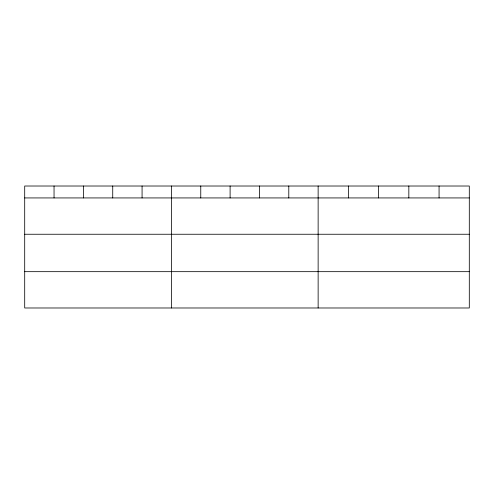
<?xml version="1.0" encoding="UTF-8"?>
<svg xmlns="http://www.w3.org/2000/svg" width="494" height="494" viewBox="0 0 494 494"><rect width="100%" height="100%" fill="white"/><g stroke="black" fill="none" stroke-linecap="round" stroke-linejoin="round"><path stroke-width="0.74" d="M469.3 234.249L469.3 186.016L24.7 186.016L24.7 307.984L469.3 307.984L469.3 234.249L24.7 234.249M24.7 197.933L469.3 197.933M24.7 271.669L469.3 271.669M439.067 186.016L439.067 197.933M408.834 186.016L408.834 197.933M378.602 186.016L378.602 197.933M348.369 186.016L348.369 197.933M318.136 186.016L318.136 307.984M288.792 186.016L288.792 197.933M259.449 186.016L259.449 197.933M230.105 186.016L230.105 197.933M200.762 186.016L200.762 197.933M171.418 186.016L171.418 307.984M142.074 186.016L142.074 197.933M112.731 186.016L112.731 197.933M83.387 186.016L83.387 197.933M54.044 186.016L54.044 197.933"/></g></svg>
